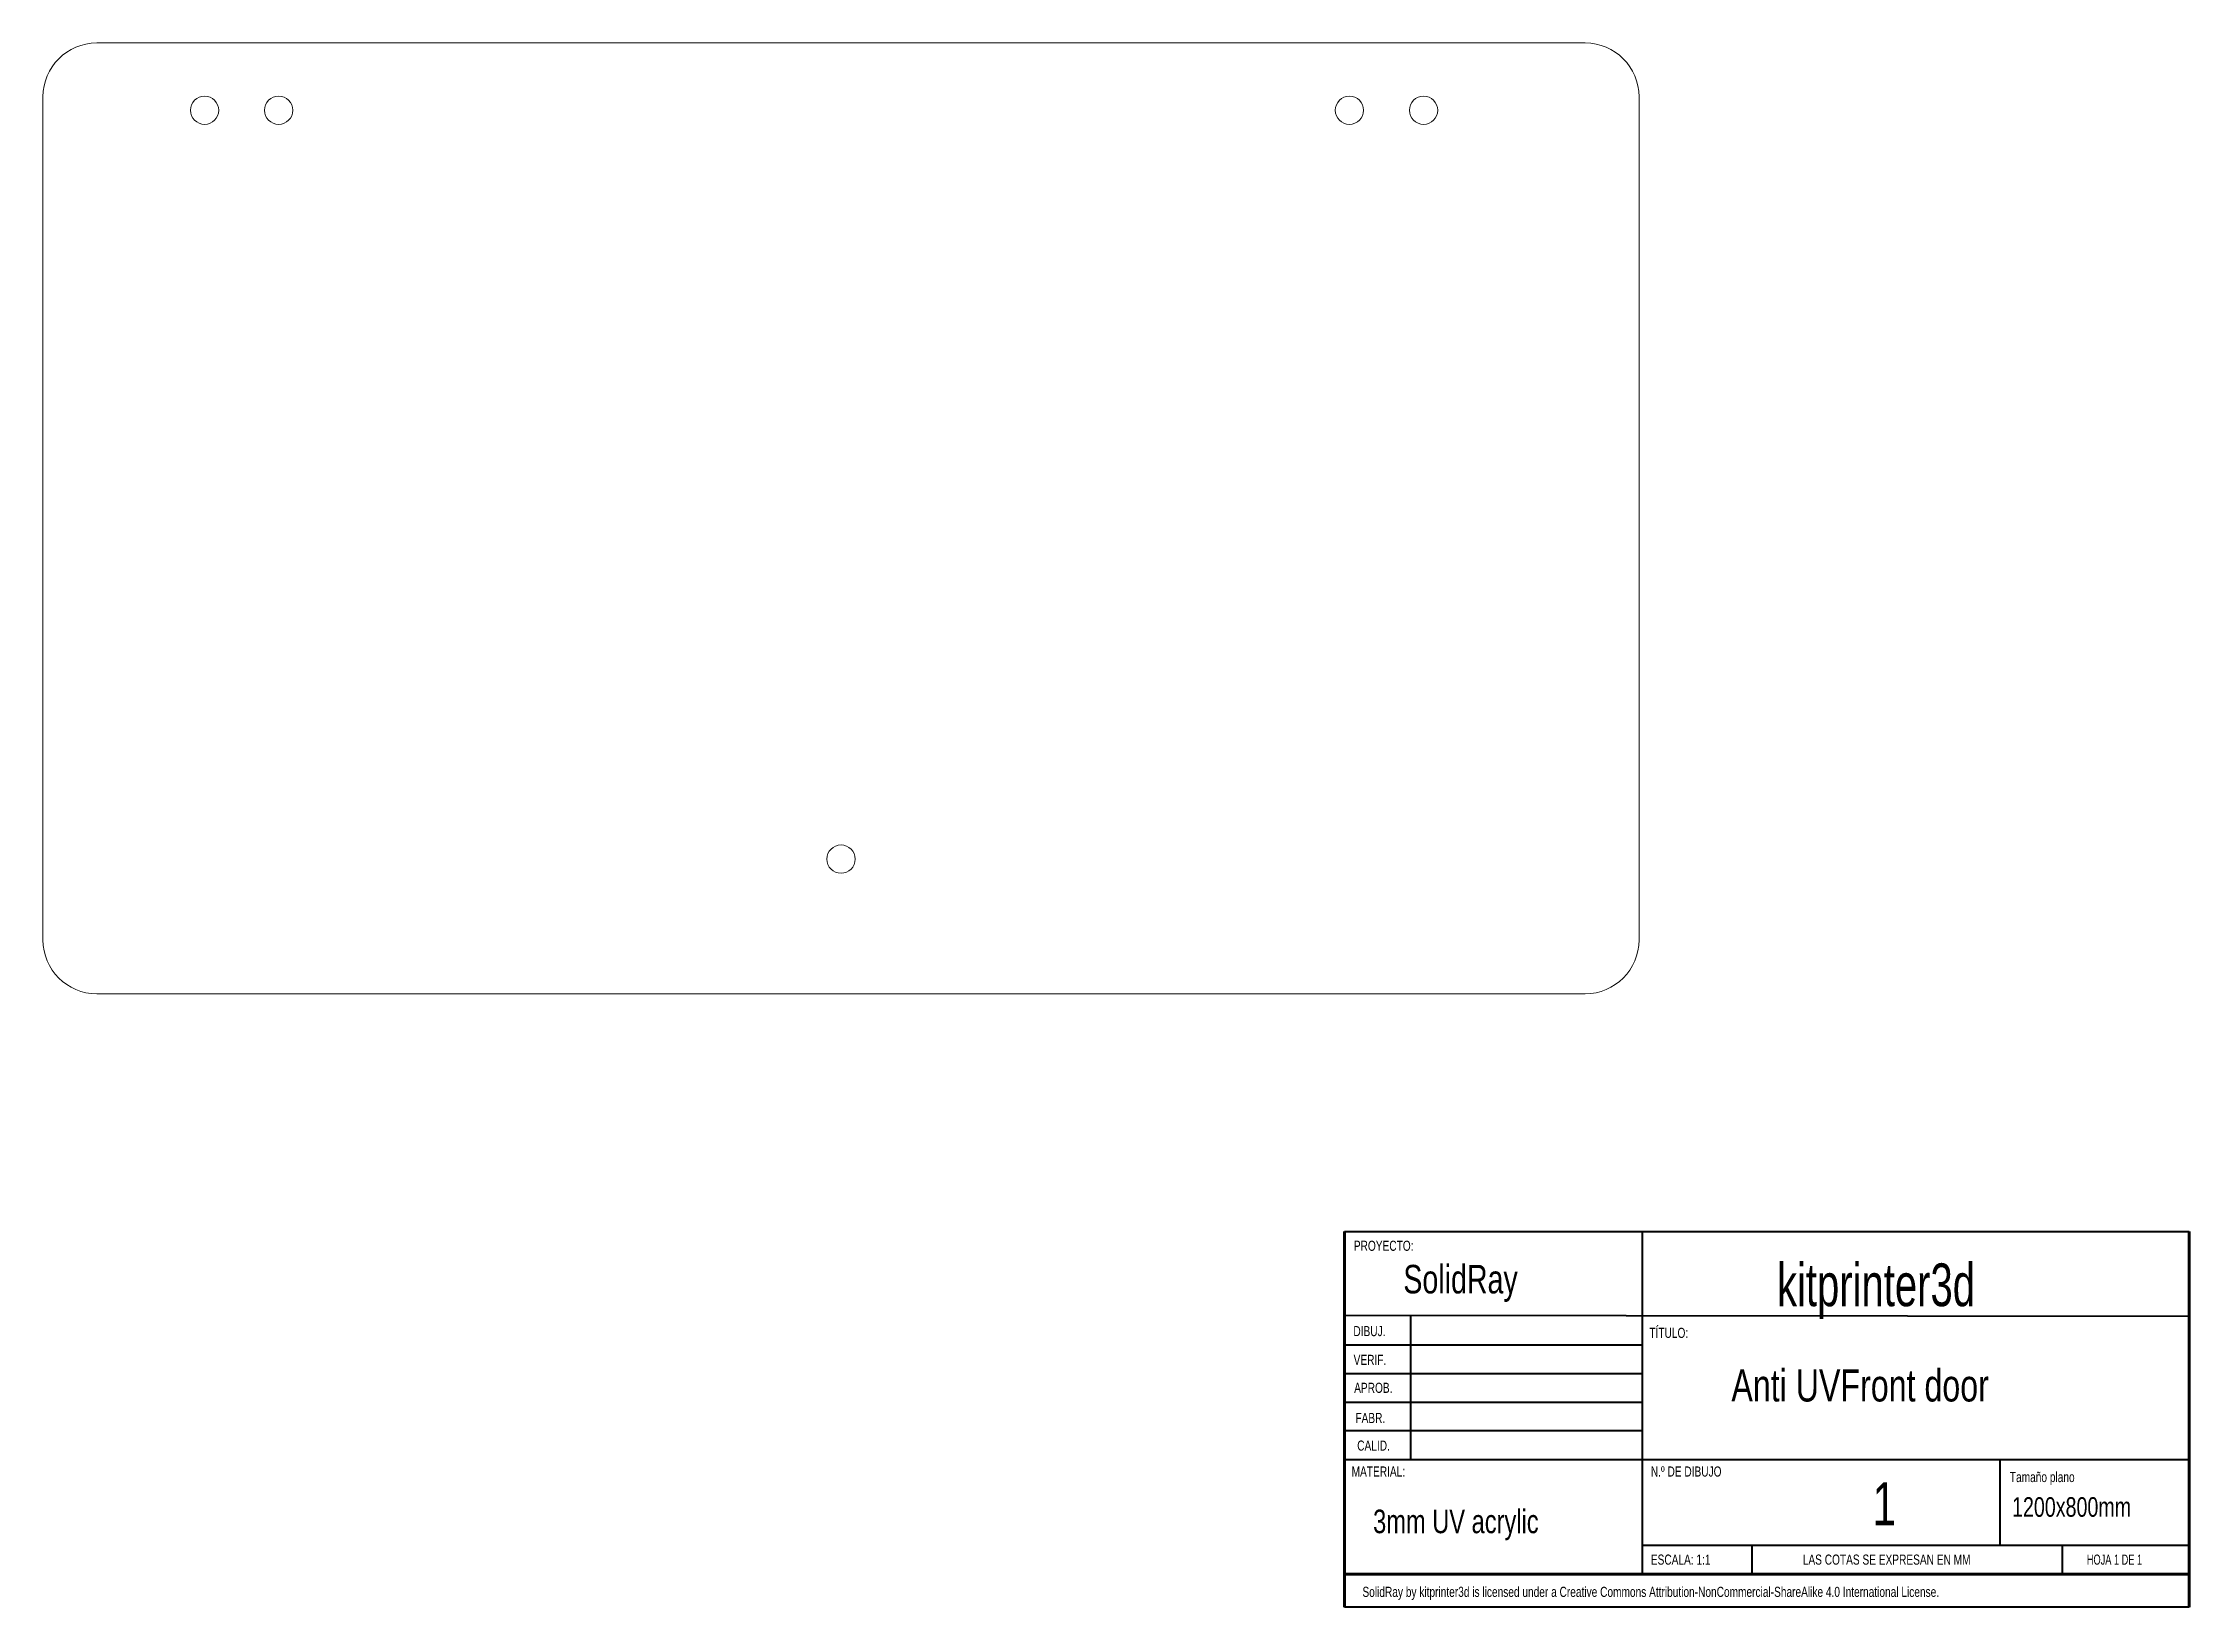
# Model space of a CAD drawing. Header units: millimetres. Extents: x 93 to 412, y 7 to 239.
import ezdxf

# ---------------------------------------------------------------- set-up
doc = ezdxf.new("R2010")
doc.units = ezdxf.units.MM
doc.styles.add('SLDTEXTSTYLE0', font='TXT', dxfattribs={"width": 0.75})
doc.styles.add('SLDTEXTSTYLE1', font='TXT', dxfattribs={"width": 0.681818})
doc.styles.add('SLDTEXTSTYLE2', font='TXT', dxfattribs={"width": 0.7})

msp = doc.modelspace()

# ---------------------------------------------------------------- linework, layer by layer
at = {"color": 7, "linetype": 'Continuous', "lineweight": 15}
for p, q in [((101.05, 239.14), (322.05, 239.14)), ((93.05, 231.14), (93.05, 105.94)), ((330.05, 231.14), (330.05, 105.94)), ((101.05, 97.94), (322.05, 97.94))]:
    msp.add_line(p, q, dxfattribs=at)
at = {"color": 7, "linetype": 'Continuous', "lineweight": 60}
for p, q in [((286.32, 11.78), (286.32, 62.64)), ((411.72, 62.64), (411.72, 11.78)), ((286.32, 11.78), (411.72, 11.78)), ((286.32, 6.88), (286.32, 11.78)), ((411.72, 6.88), (411.72, 11.96))]:
    msp.add_line(p, q, dxfattribs=at)
at = {"color": 7, "linetype": 'Continuous', "lineweight": 40}
for p, q in [((286.32, 62.64), (411.72, 62.64)), ((330.52, 62.64), (330.52, 11.78)), ((411.72, 50.03), (286.32, 50.17)), ((296.09, 50.16), (296.09, 28.78)), ((330.52, 45.78), (286.32, 45.78)), ((330.52, 41.53), (286.32, 41.53)), ((330.52, 37.28), (286.32, 37.28)), ((330.52, 33.03), (286.32, 33.03)), ((286.32, 28.78), (411.72, 28.78)), ((383.69, 16.03), (383.69, 28.78)), ((411.72, 16.03), (330.52, 16.03)), ((346.86, 11.78), (346.86, 16.03)), ((392.91, 11.78), (392.91, 16.03)), ((411.72, 6.88), (286.32, 6.88))]:
    msp.add_line(p, q, dxfattribs=at)
at = {"color": 7, "linetype": 'Continuous', "lineweight": 15}
for centre in [(117.05, 229.14), (128.05, 229.14), (287.05, 229.14), (298.05, 229.14), (211.55, 117.94)]:
    msp.add_circle(centre, 2.1, dxfattribs=at)
for centre, start, end in [((101.05, 231.14), 90, 180), ((322.05, 231.14), 0, 90), ((101.05, 105.94), 180, 270), ((322.05, 105.94), 270, 0)]:
    msp.add_arc(centre, 8, start, end, dxfattribs=at)

# ---------------------------------------------------------------- texts
at = {"color": 7, "linetype": 'Continuous', "lineweight": 0}
for s, insert, char_height, attachment_point, style in [('PROYECTO:', (287.7, 61.28), 1.5, 1, 'SLDTEXTSTYLE0'), ('SolidRay', (295.05, 57.69), 4.233, 1, 'SLDTEXTSTYLE0'), ('kitprinter3d', (350.53, 57.91), 6.35, 1, 'SLDTEXTSTYLE2'), ('DIBUJ.', (287.63, 48.61), 1.5, 1, 'SLDTEXTSTYLE0'), ('TÍTULO:', (331.58, 48.35), 1.5, 1, 'SLDTEXTSTYLE0'), ('VERIF.', (287.67, 44.34), 1.5, 1, 'SLDTEXTSTYLE0'), ('Anti UVFront door', (343.76, 42.17), 4.7625, 1, 'SLDTEXTSTYLE0'), ('APROB.', (287.75, 40.19), 1.5, 1, 'SLDTEXTSTYLE0'), ('FABR.', (287.93, 35.71), 1.5, 1, 'SLDTEXTSTYLE0'), ('CALID.', (288.2, 31.61), 1.5, 1, 'SLDTEXTSTYLE0'), ('MATERIAL:', (287.37, 27.76), 1.5, 1, 'SLDTEXTSTYLE0'), ('N.º DE DIBUJO', (331.8, 27.76), 1.5, 1, 'SLDTEXTSTYLE0'), ('Tamaño plano', (385.11, 26.94), 1.5, 1, 'SLDTEXTSTYLE0'), ('1', (366.47, 25.38), 6.35, 2, 'SLDTEXTSTYLE0'), ('1200x800mm', (385.43, 23.2), 2.91, 1, 'SLDTEXTSTYLE0'), ('3mm UV acrylic', (290.56, 21.35), 3.5, 1, 'SLDTEXTSTYLE0'), ('ESCALA: 1:1', (331.8, 14.68), 1.5, 1, 'SLDTEXTSTYLE0'), ('LAS COTAS SE EXPRESAN EN MM', (354.36, 14.68), 1.5, 1, 'SLDTEXTSTYLE0'), ('HOJA 1 DE 1', (396.54, 14.68), 1.5, 1, 'SLDTEXTSTYLE1'), ('SolidRay by kitprinter3d is licensed under a Creative Commons Attribution-NonCommercial-ShareAlike 4.0 International License.', (288.98, 9.89), 1.5, 1, 'SLDTEXTSTYLE0')]:
    msp.add_mtext(s, dxfattribs=dict(at, insert=insert, char_height=char_height, attachment_point=attachment_point, style=style))

doc.saveas('drawing.dxf')
